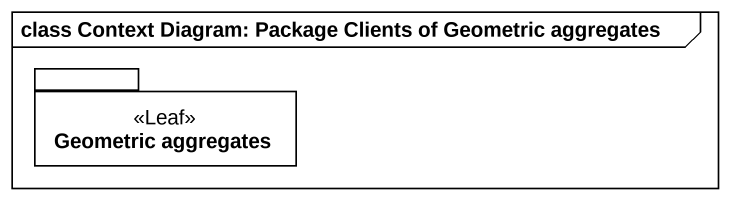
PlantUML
@startuml
mainframe class Context Diagram: Package Clients of Geometric aggregates
package "Geometric aggregates" as Geometric_aggregates <<Leaf>> {
}
@enduml
